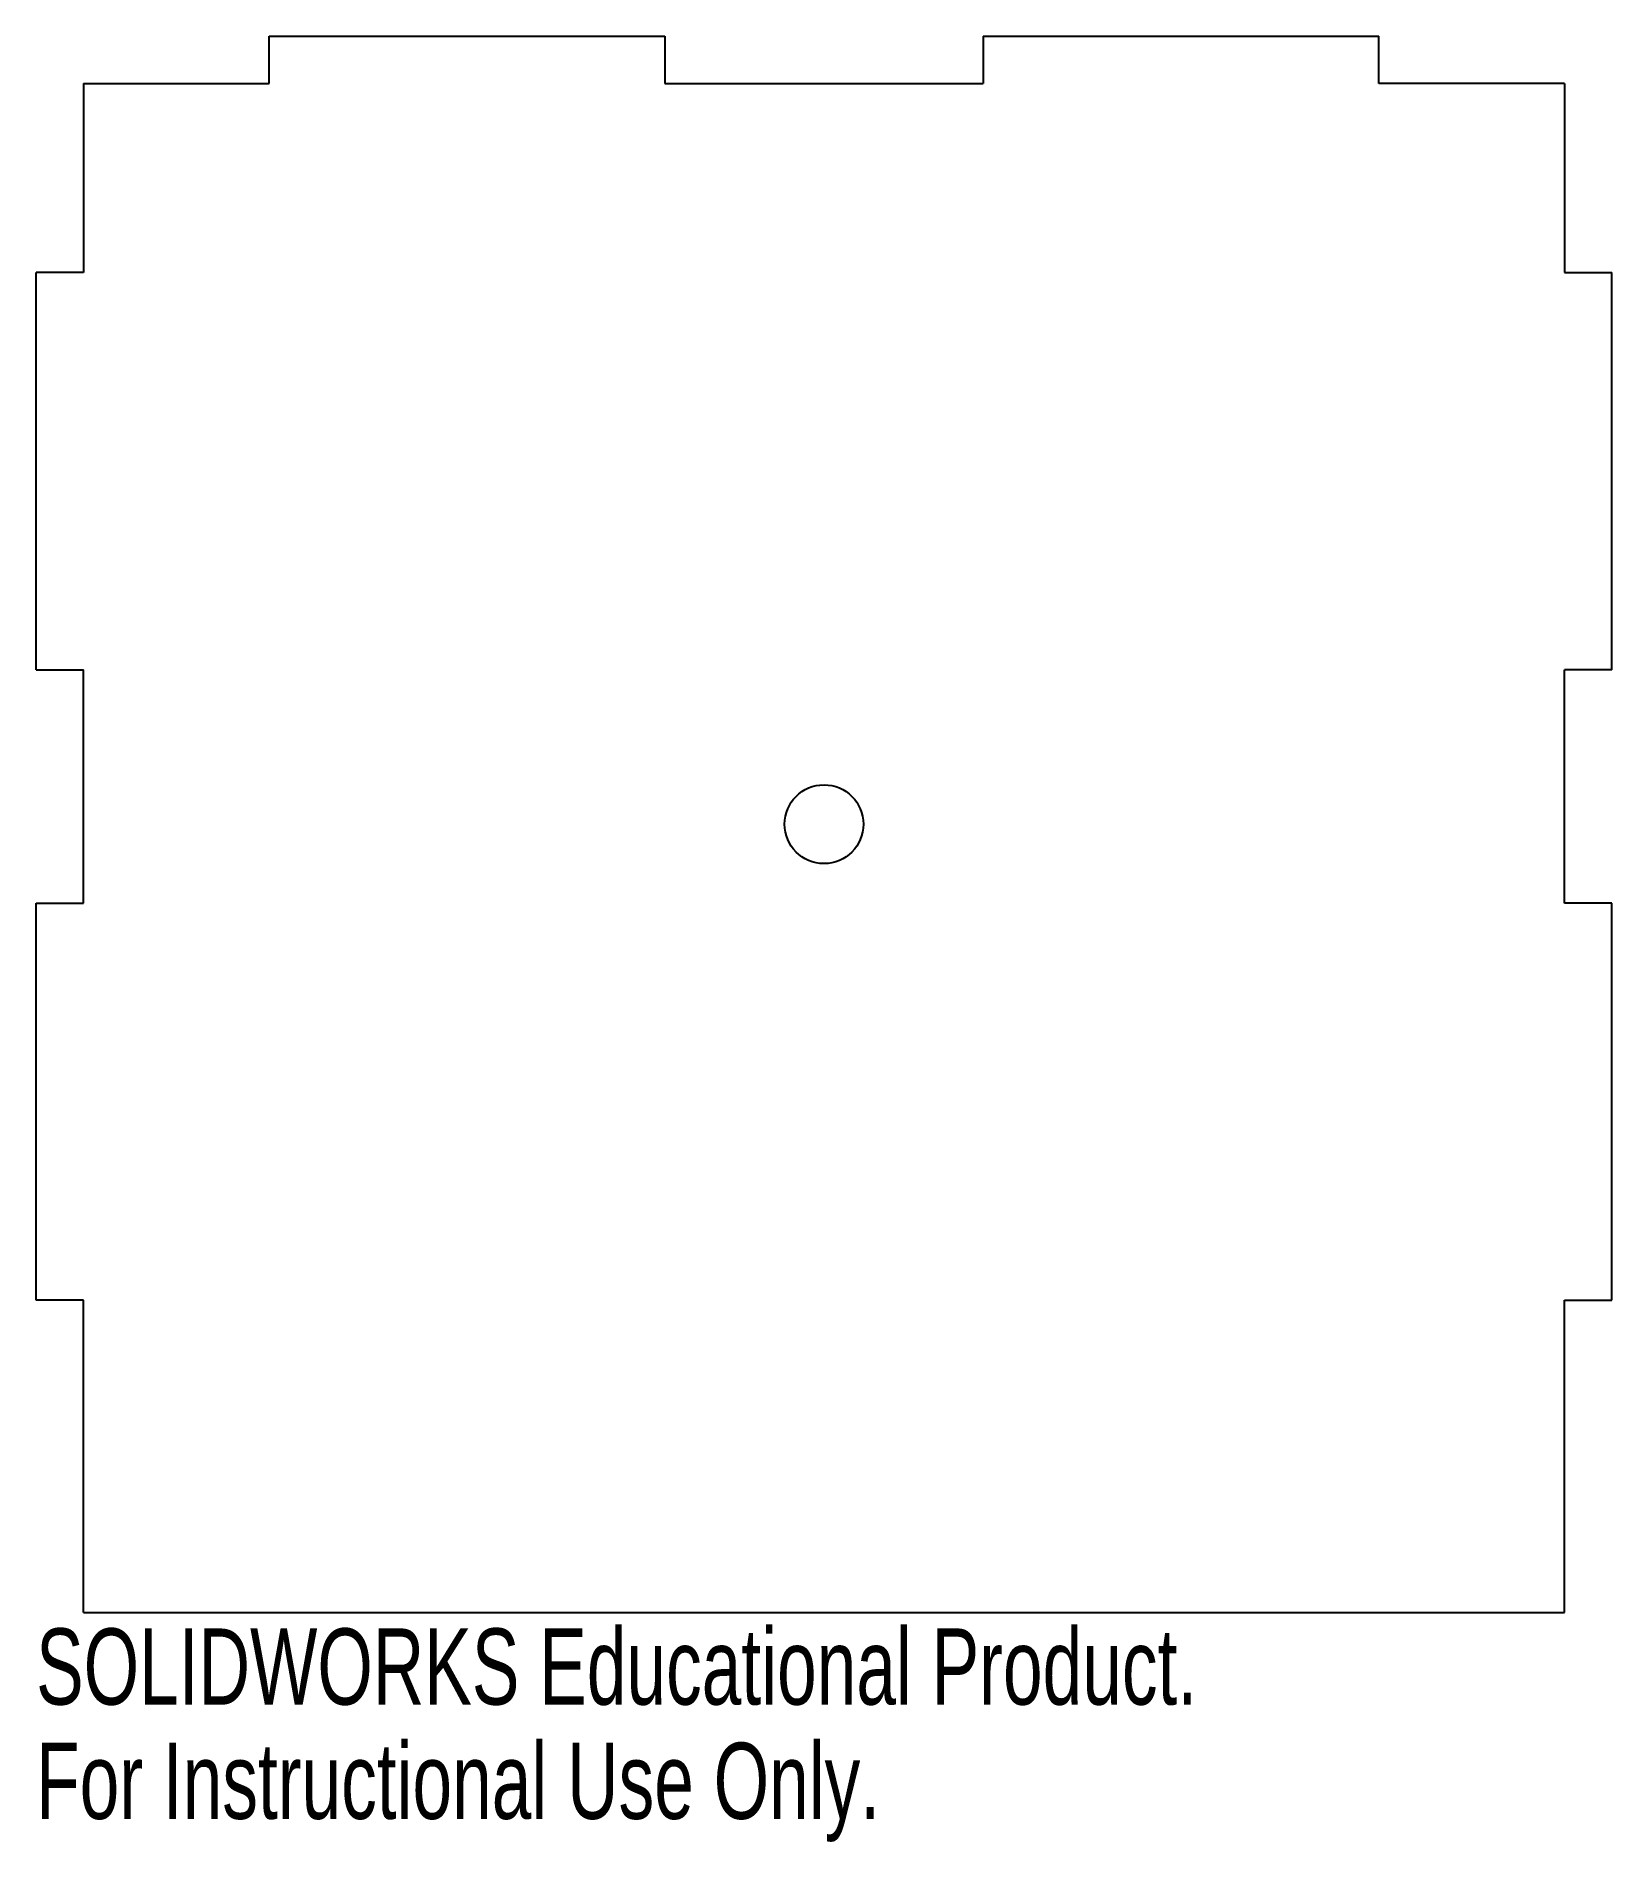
# Model space of a CAD drawing. Header units: millimetres. Extents: x 0 to 100, y -15 to 100.
import ezdxf

# ---------------------------------------------------------------- set-up
doc = ezdxf.new("R2010")
doc.units = ezdxf.units.MM
doc.styles.add('SLDTEXTSTYLE0', font='TXT', dxfattribs={"width": 0.7})

msp = doc.modelspace()

# ---------------------------------------------------------------- linework, layer by layer
at = {"color": 7, "linetype": 'Continuous', "lineweight": 25}
for p, q in [((14.8, 97), (14.8, 100)), ((14.8, 100), (39.9, 100)), ((39.9, 100), (39.9, 97)), ((60.1, 100), (60.1, 97)), ((60.1, 100), (85.2, 100)), ((85.2, 97), (85.2, 100)), ((3, 97), (3, 85)), ((3, 97), (14.8, 97)), ((39.9, 97), (60.1, 97)), ((97, 97), (85.2, 97)), ((97, 97), (97, 85)), ((0, 59.8), (0, 85)), ((3, 85), (0, 85)), ((97, 85), (100, 85)), ((100, 59.8), (100, 85)), ((0, 59.8), (3, 59.8)), ((3, 45), (3, 59.8)), ((100, 59.8), (97, 59.8)), ((97, 45), (97, 59.8)), ((0, 19.8), (0, 45)), ((0, 45), (3, 45)), ((100, 45), (97, 45)), ((100, 19.8), (100, 45)), ((3, 19.8), (0, 19.8)), ((3, 0), (3, 19.8)), ((97, 19.8), (100, 19.8)), ((97, 0), (97, 19.8)), ((3, 0), (97, 0))]:
    msp.add_line(p, q, dxfattribs=at)
msp.add_circle((50, 50), 2.5, dxfattribs=at)

# ---------------------------------------------------------------- texts
at = {"color": 7, "linetype": 'Continuous', "char_height": 4.8336, "attachment_point": 1, "style": 'SLDTEXTSTYLE0'}
for s, insert in [('SOLIDWORKS Educational Product.', (0, -1.02)), ('For Instructional Use Only.', (0, -8.27))]:
    msp.add_mtext(s, dxfattribs=dict(at, insert=insert))

doc.saveas('drawing.dxf')
